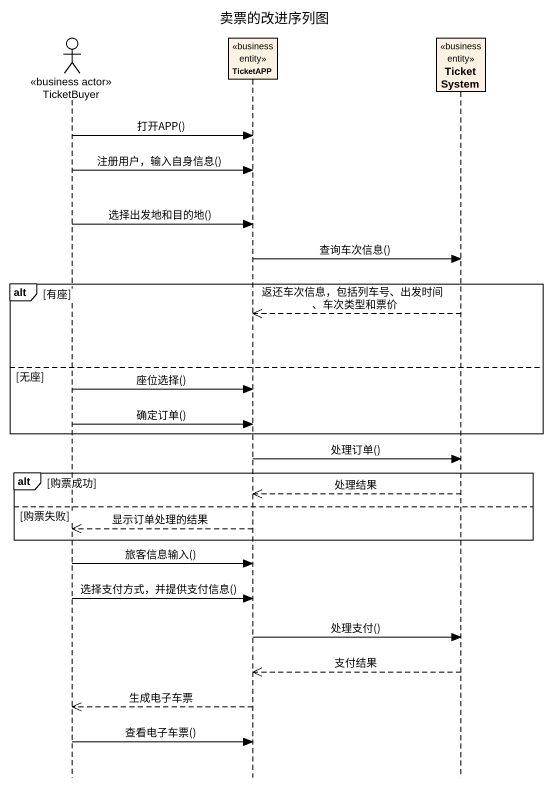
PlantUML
@startuml
title 卖票的改进序列图
hide footbox
actor TicketBuyer <<business actor>>
participant TicketAPP <<business entity>>
participant TicketSystem <<business entity>>

TicketBuyer -> TicketAPP : 打开APP()
TicketBuyer -> TicketAPP : 注册用户，输入自身信息()
TicketBuyer -> TicketAPP : 选择出发地和目的地()
TicketAPP -> TicketSystem : 查询车次信息()
alt 有座
  TicketSystem -->> TicketAPP : 返还车次信息，包括列车号、出发时间、车次类型和票价
else 无座
  TicketBuyer -> TicketAPP : 座位选择()
  TicketBuyer -> TicketAPP : 确定订单()
end
TicketAPP -> TicketSystem : 处理订单()
alt 购票成功
  TicketSystem -->> TicketAPP : 处理结果
else 购票失败
  TicketAPP -->> TicketBuyer : 显示订单处理的结果
end
TicketBuyer -> TicketAPP : 旅客信息输入()
TicketBuyer -> TicketAPP : 选择支付方式，并提供支付信息()
TicketAPP -> TicketSystem : 处理支付()
TicketSystem -->> TicketAPP : 支付结果
TicketAPP -->> TicketBuyer : 生成电子车票
TicketBuyer -> TicketAPP : 查看电子车票()
@enduml
